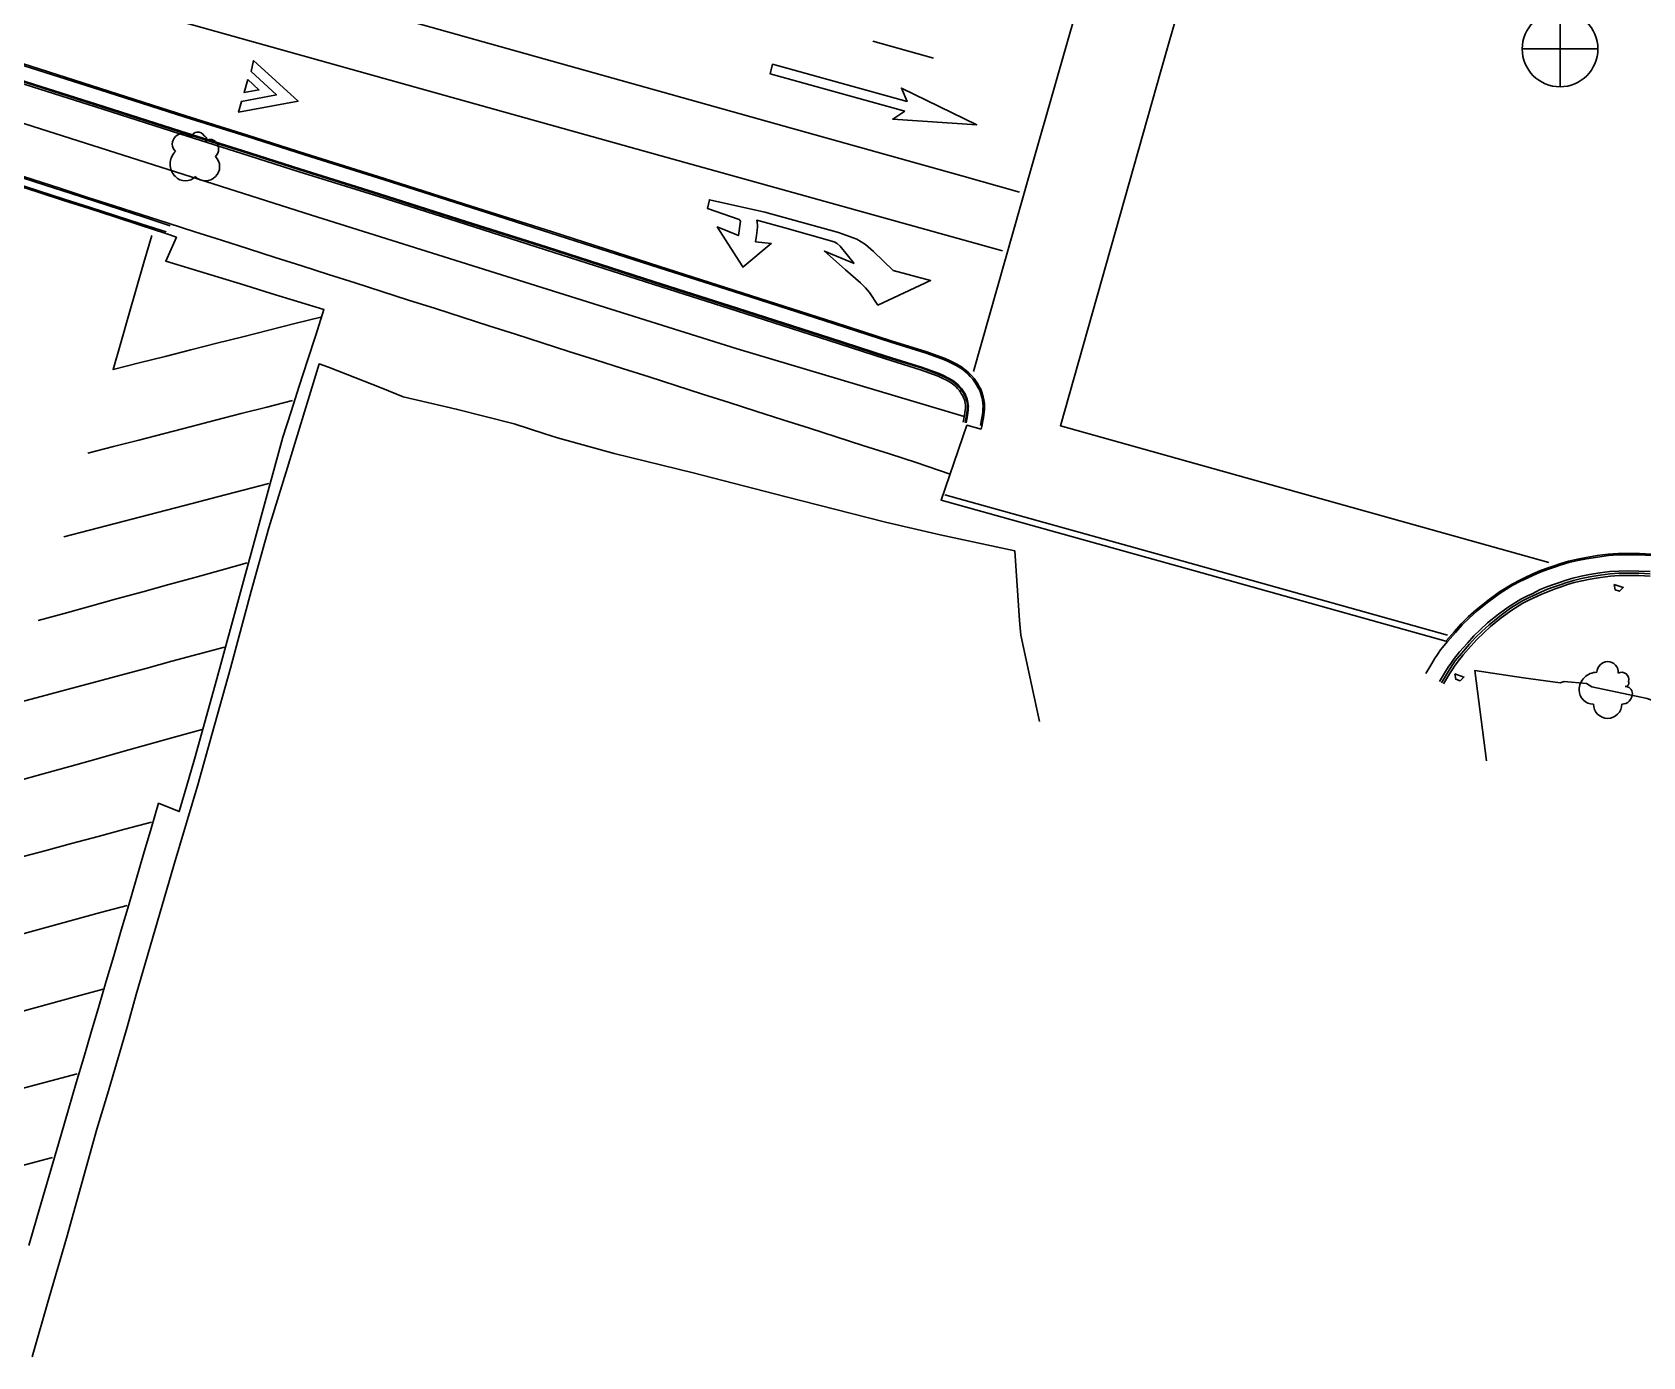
# Model space of a CAD drawing. Header units: metres. Extents: x 585772 to 587013, y 4140825 to 4141582.
# Drawn here: x 585880.2 to 585936.1, y 4140872.2 to 4140918.2 of the extents above; entities that cross this region are included whole.
import ezdxf

# ---------------------------------------------------------------- set-up
doc = ezdxf.new("R2010")
doc.units = ezdxf.units.M
doc.header["$MEASUREMENT"] = 0
for name, color, linetype, lineweight in [('BACK_OF_CURB', 5, 'Continuous', 30), ('BOTTOM_OF_CURB', 3, 'Continuous', 30), ('CONCRETE_BOTTOM', 9, 'Continuous', 30), ('CONCRETE_TOP', 204, 'Continuous', 30), ('FOOT_PATH', 2, 'Continuous', 30), ('GUTTER', 30, 'Continuous', 30), ('MANHOLE', 30, 'Continuous', 30), ('PAINT_STRIPE', 4, 'Continuous', 30), ('SHRUB', 14, 'Continuous', 30), ('SIGN_BOARD', 2, 'Continuous', 30), ('SINGLE_TREE', 3, 'Continuous', 30), ('TOP_OF_CURB', 1, 'Continuous', 30)]:
    doc.layers.add(name, color=color, linetype=linetype, lineweight=lineweight)
for name, color, linetype, lineweight, true_color in [('FENCE', 201, 'Continuous', 30, 0xe39cff), ('PARKING_PAINT_STRIPE', 254, 'Continuous', 30, 0xffbaf6), ('PAVED_PARKING', 191, 'Continuous', 30, 0xbaa8ff), ('PAVED_ROAD', 140, 'Continuous', 30, 0x38a9ff)]:
    doc.layers.add(name, color=color, linetype=linetype, lineweight=lineweight, true_color=true_color)

# ---------------------------------------------------------------- blocks, each defined once
blk = doc.blocks.new('SYM203')
at = {"color": 0, "linetype": 'ByBlock', "lineweight": -2}
blk.add_line((-0.5, 0), (0.5, 0), dxfattribs=at)
at = {"color": 0, "linetype": 'ByBlock', "lineweight": -2, "flags": 128}
blk.add_lwpolyline([(0, -0.5, 1), (0, 0.5, 1), (0, -0.5), (0, 0.5)], format="xyb", dxfattribs=at)
blk = doc.blocks.new('SYM203_1')
at = {"layer": 'MANHOLE', "xscale": 26.246667, "yscale": 26.246667, "zscale": 26.246667}
blk.add_blockref('SYM203', (0, 0), dxfattribs=at)
blk = doc.blocks.new('SYM004')
at = {"layer": 'MANHOLE', "xscale": 0.5, "yscale": 0.5, "zscale": 0.5}
blk.add_blockref('SYM203_1', (0, 0), dxfattribs=at)
blk = doc.blocks.new('SYM231')
at = {"layer": 'SHRUB'}
for centre, radius, start, end in [((-3.391965, -0.296476), 6.151557904322032, 89.999957, 180.000043), ((0.298974, 5.855085), 3.69093474259322, 89.999957, 180.000043), ((0.29898, 5.855085), 3.690934742593219, 354.734283, 90.000043), ((5.220229, 3.394459), 2.460623161728813, 342.885514, 120.419776), ((6.45054, 2.164144), 1.230311580864406, 269.999957, 24.295265), ((6.450541, -1.526791), 2.460623161728813, 359.999957, 90.000043), ((-4.622277, -0.296484), 4.921246323457626, 179.999957, 270.000043), ((0.298973, -5.217734), 4.921246323457627, 179.999957, 270.000043), ((0.298981, -5.217734), 4.921246323457626, 269.999957, 4.3e-05), ((5.22023, -1.526796), 3.690934742593219, 269.999957, 4.3e-05)]:
    blk.add_arc(centre, radius, start, end, dxfattribs=at)
blk = doc.blocks.new('SYM006')
at = {"layer": 'SHRUB', "xscale": 0.5, "yscale": 0.5, "zscale": 0.5}
blk.add_blockref('SYM231', (0, 0), dxfattribs=at)
blk = doc.blocks.new('SYM217')
at = {"layer": 'SINGLE_TREE'}
for centre, radius, start, end in [((-3.999321, 4.74055), 3.690934742593219, 134.999957, 225.000043), ((-3.999317, 4.740554), 3.690934742593219, 39.734283, 135.000043), ((1.220457, 6.480478), 2.460623161728812, 27.885514, 165.419776), ((2.960383, 6.480475), 1.230311580864406, 314.999957, 69.295265), ((5.570268, 3.870591), 2.460623161728812, 44.999957, 135.000043), ((4.70031, 3.000626), 3.690934742593219, 314.999957, 45.000043), ((-2.259399, -2.219148), 6.151557904322032, 134.999957, 225.000043), ((3.830349, -3.08911), 4.921246323457625, 314.999957, 45.000043), ((-3.129355, -3.089116), 4.921246323457625, 224.999957, 315.000043), ((3.830344, -3.089116), 4.921246323457627, 224.999957, 315.000043)]:
    blk.add_arc(centre, radius, start, end, dxfattribs=at)
blk = doc.blocks.new('SYM007')
at = {"layer": 'SINGLE_TREE', "xscale": 0.5, "yscale": 0.5, "zscale": 0.5}
blk.add_blockref('SYM217', (0, 0), dxfattribs=at)
blk = doc.blocks.new('SYM207')
at = {"layer": 'SIGN_BOARD'}
blk.add_3dface([(-1.322683, 1.213682), (-1.067804, -0.602562), (0.487143, -1.125157), (1.787212, 0.168493)], dxfattribs=at)
blk = doc.blocks.new('SYM008')
at = {"layer": 'SIGN_BOARD', "xscale": 0.5, "yscale": 0.5, "zscale": 0.5}
blk.add_blockref('SYM207', (0, 0), dxfattribs=at)

msp = doc.modelspace()

# ---------------------------------------------------------------- linework, layer by layer
at = {"layer": 'BACK_OF_CURB'}
for points in [[(585912.493562, 4140904.676829, -18.197), (585912.540379, 4140904.924321, -18.204), (585912.552732, 4140905.014128, -18.207), (585912.561907, 4140905.099241, -18.209), (585912.567686, 4140905.167792, -18.211), (585912.571095, 4140905.235291, -18.213), (585912.569756, 4140905.269462, -18.214), (585912.559768, 4140905.338642, -18.216), (585912.548392, 4140905.39327, -18.217), (585912.531802, 4140905.44838, -18.219), (585912.515341, 4140905.500531, -18.22), (585912.492799, 4140905.558015, -18.221), (585912.478382, 4140905.588375, -18.222), (585912.43885, 4140905.65561, -18.224), (585912.393659, 4140905.724659, -18.225), (585912.350949, 4140905.786033, -18.226), (585912.293508, 4140905.849011, -18.227), (585912.232945, 4140905.912025, -18.229), (585912.17976, 4140905.958524, -18.23), (585912.115499, 4140906.01142, -18.231), (585912.072725, 4140906.042202, -18.232), (585911.936338, 4140906.12309, -18.234), (585911.744914, 4140906.217179, -18.237), (585911.618813, 4140906.269727, -18.24), (585911.01307, 4140906.496194, -18.24871), (585909.793535, 4140906.874839, -18.259639), (585907.833857, 4140907.511012, -18.271572), (585904.627184, 4140908.539501, -18.294), (585901.764069, 4140909.450727, -18.313805), (585898.007526, 4140910.662529, -18.345337), (585895.223856, 4140911.547992, -18.371), (585892.21885, 4140912.505223, -18.400384), (585889.457093, 4140913.37088, -18.426116), (585887.466976, 4140914.006639, -18.44245), (585885.323905, 4140914.682087, -18.463), (585882.651802, 4140915.538455, -18.488), (585878.742875, 4140916.780664, -18.52231)], [(585929.157225, 4140895.592801, -18.037), (585929.365211, 4140895.941793, -18.057), (585929.452663, 4140896.08847, -18.066), (585929.534304, 4140896.210986, -18.074), (585929.624644, 4140896.344045, -18.082), (585929.834372, 4140896.599926, -18.101931), (585930.103951, 4140896.908585, -18.129798), (585930.320402, 4140897.152201, -18.156), (585930.535468, 4140897.358397, -18.179361), (585930.788336, 4140897.58879, -18.202114), (585931.156185, 4140897.884615, -18.228738), (585931.524159, 4140898.152249, -18.249777), (585931.910335, 4140898.39484, -18.26663), (585932.134994, 4140898.511893, -18.275467), (585932.289787, 4140898.581581, -18.278443), (585932.564433, 4140898.709806, -18.277102), (585932.790557, 4140898.804923, -18.273), (585933.022082, 4140898.892427, -18.267), (585933.230498, 4140898.962799, -18.257), (585933.457989, 4140899.041279, -18.251), (585933.683801, 4140899.112353, -18.248), (585933.957421, 4140899.173753, -18.248), (585934.242716, 4140899.231971, -18.251), (585934.594853, 4140899.28896, -18.257), (585934.940291, 4140899.332804, -18.267), (585935.241546, 4140899.353237, -18.276), (585935.554143, 4140899.355821, -18.285), (585935.928929, 4140899.353217, -18.294), (585936.316072, 4140899.335399, -18.301)]]:
    msp.add_polyline3d(points, dxfattribs=at)
at = {"layer": 'BOTTOM_OF_CURB'}
for points in [[(585878.773115, 4140916.875982, -18.67231), (585882.682205, 4140915.633722, -18.638), (585885.354195, 4140914.777389, -18.613), (585887.497222, 4140914.101956, -18.59245), (585889.487263, 4140913.466221, -18.576116), (585892.248981, 4140912.600575, -18.550384), (585895.254188, 4140911.643281, -18.521), (585898.038033, 4140910.757763, -18.495337), (585901.794583, 4140909.545957, -18.463805), (585904.657618, 4140908.634758, -18.444), (585907.864566, 4140907.60618, -18.421572), (585909.8238, 4140906.970151, -18.409639), (585911.045432, 4140906.590855, -18.39871), (585911.655568, 4140906.362746, -18.39), (585911.786242, 4140906.308292, -18.387), (585911.983973, 4140906.211103, -18.384), (585912.127542, 4140906.125955, -18.382), (585912.176545, 4140906.090692, -18.381), (585912.244461, 4140906.034786, -18.38), (585912.302034, 4140905.98445, -18.379), (585912.366512, 4140905.917364, -18.377), (585912.42927, 4140905.848557, -18.376), (585912.476553, 4140905.780611, -18.375), (585912.523837, 4140905.708364, -18.374), (585912.566822, 4140905.635257, -18.372), (585912.584626, 4140905.597765, -18.371), (585912.60968, 4140905.533873, -18.37), (585912.627365, 4140905.477845, -18.369), (585912.645403, 4140905.417923, -18.367), (585912.658299, 4140905.355997, -18.366), (585912.669475, 4140905.27859, -18.364), (585912.671194, 4140905.234726, -18.363), (585912.667473, 4140905.161068, -18.361), (585912.661456, 4140905.089681, -18.359), (585912.651999, 4140905.001953, -18.357), (585912.639103, 4140904.908204, -18.354), (585912.59182, 4140904.658242, -18.347)], [(585929.019782, 4140895.674712, -18.193), (585929.227776, 4140896.023717, -18.206), (585929.317292, 4140896.173855, -18.211), (585929.401542, 4140896.300287, -18.216), (585929.496324, 4140896.439889, -18.222), (585929.712216, 4140896.703289, -18.235), (585929.983891, 4140897.014348, -18.249644), (585930.205048, 4140897.263261, -18.259), (585930.426205, 4140897.475298, -18.269), (585930.684222, 4140897.710383, -18.278), (585931.058938, 4140898.011729, -18.293), (585931.434444, 4140898.284842, -18.305), (585931.830685, 4140898.533755, -18.317), (585932.06513, 4140898.655907, -18.324), (585932.2231, 4140898.727025, -18.328), (585932.50135, 4140898.866844, -18.335), (585932.738719, 4140898.963541, -18.343), (585932.972987, 4140899.049335, -18.35), (585933.178816, 4140899.114223, -18.36), (585933.407872, 4140899.193243, -18.367), (585933.642193, 4140899.266995, -18.374), (585933.923906, 4140899.330211, -18.379), (585934.213928, 4140899.389394, -18.387), (585934.571993, 4140899.447342, -18.402), (585934.924791, 4140899.49212, -18.412491), (585935.235465, 4140899.513192, -18.418845), (585935.554037, 4140899.515826, -18.421), (585935.933164, 4140899.513192, -18.42), (585936.326607, 4140899.495083, -18.419807)]]:
    msp.add_polyline3d(points, dxfattribs=at)
at = {"layer": 'CONCRETE_BOTTOM'}
msp.add_polyline3d([(585884.980473, 4140911.496489, -18.4), (585884.121809, 4140911.776587, -18.417), (585883.263144, 4140912.056685, -18.430434), (585882.404479, 4140912.336783, -18.440834), (585881.545814, 4140912.616881, -18.447744), (585880.68715, 4140912.896979, -18.451629), (585879.823197, 4140913.171307, -18.455)], dxfattribs=at)
at = {"layer": 'CONCRETE_TOP'}
msp.add_polyline3d([(585879.52396, 4140912.995022, -18.366), (585880.419619, 4140912.70924, -18.363), (585881.30489, 4140912.423009, -18.357), (585882.190161, 4140912.136778, -18.35475), (585883.075431, 4140911.850547, -18.35725), (585883.960702, 4140911.564316, -18.364), (585884.845973, 4140911.278085, -18.372)], dxfattribs=at)
at = {"layer": 'FENCE'}
for points in [[(585880.192614, 4140872.243841, -17.994485), (585880.789586, 4140874.303988, -17.979218), (585881.386559, 4140876.364135, -17.967957), (585882.443626, 4140880.140991, -17.946316), (585882.805329, 4140881.36049, -17.938197), (585883.48842, 4140883.687924, -17.914705), (585883.808623, 4140884.82217, -17.9), (585884.211328, 4140886.20975, -17.902), (585885.127023, 4140889.336941, -17.943), (585885.941302, 4140892.091936, -18.011131), (585886.440778, 4140893.868777, -18.051518), (585887.075146, 4140896.138662, -18.098223), (585887.798505, 4140898.815222, -18.149362), (585888.40259, 4140901.009785, -18.191), (585889.050364, 4140903.105264, -18.232385), (585890.156931, 4140906.698141, -18.31), (585890.474487, 4140906.59121, -18.31), (585892.298725, 4140905.867449, -18.302), (585893.061657, 4140905.559748, -18.299547), (585894.908189, 4140905.134952, -18.299), (585896.913591, 4140904.620035, -18.294585), (585897.985208, 4140904.27135, -18.29), (585898.420715, 4140904.133113, -18.288275), (585900.380576, 4140903.595775, -18.284688), (585903.129195, 4140902.91467, -18.280411), (585906.304379, 4140902.096141, -18.271543), (585909.799696, 4140901.210537, -18.257767), (585911.69509, 4140900.768362, -18.246504), (585914.278126, 4140900.211276, -18.22727), (585914.446867, 4140897.793582, -18.207199), (585914.492059, 4140897.288282, -18.200362), (585915.137069, 4140894.288932, -18.157)], [(585930.643714, 4140892.925181, -18.104), (585930.24072, 4140896.064476, -18.032), (585931.929426, 4140895.80833, -18.071), (585933.203921, 4140895.635004, -18.116317), (585933.338245, 4140895.681378, -18.119632), (585934.11669, 4140895.604058, -18.152919), (585934.299133, 4140895.489936, -18.159078), (585936.212176, 4140895.091324, -18.196709), (585939.065249, 4140893.955879, -18.252964), (585939.759931, 4140896.981582, -18.31477), (585940.8057, 4140896.766704, -18.322), (585943.195379, 4140896.120077, -18.336867), (585945.833048, 4140895.399575, -18.356), (585947.678587, 4140894.932169, -18.37)]]:
    msp.add_polyline3d(points, dxfattribs=at)
at = {"layer": 'FOOT_PATH'}
for points in [[(585809.025286, 4140938.70878, -18.315223), (585808.686996, 4140937.429783, -18.305286), (585810.852172, 4140936.866689, -18.328053), (585816.379588, 4140935.242917, -18.394279), (585818.274694, 4140934.662041, -18.417296), (585822.153612, 4140933.361121, -18.466511), (585829.080324, 4140931.259985, -18.559), (585833.310039, 4140929.879397, -18.608), (585842.184778, 4140927.109396, -18.68), (585848.012732, 4140925.209448, -18.655), (585852.391636, 4140923.797598, -18.622236), (585862.006147, 4140920.755942, -18.559463), (585870.221631, 4140918.147548, -18.507298), (585879.682543, 4140915.117615, -18.452666), (585889.889905, 4140911.862795, -18.392945), (585904.64993, 4140907.224992, -18.300933), (585912.53133, 4140904.876484, -18.202647)], [(585879.279946, 4140913.398063, -18.46), (585880.219301, 4140913.095759, -18.454), (585881.158655, 4140912.793455, -18.452), (585882.098009, 4140912.491151, -18.44525), (585883.037363, 4140912.188847, -18.434375), (585883.976717, 4140911.886542, -18.419), (585884.916071, 4140911.584238, -18.401728), (585885.84278, 4140911.287683, -18.389173), (585886.769489, 4140910.991128, -18.381), (585887.696198, 4140910.694573, -18.373), (585888.622907, 4140910.398019, -18.362), (585889.549616, 4140910.101464, -18.354), (585890.476325, 4140909.804909, -18.3445), (585891.403034, 4140909.508354, -18.338), (585892.329742, 4140909.211799, -18.33), (585893.256451, 4140908.915244, -18.3235), (585894.18316, 4140908.618689, -18.3155), (585895.109869, 4140908.322134, -18.309), (585896.036578, 4140908.025579, -18.302), (585896.963287, 4140907.729024, -18.29675), (585897.889996, 4140907.432469, -18.2905), (585898.816705, 4140907.135914, -18.286), (585899.743413, 4140906.839359, -18.283), (585900.670122, 4140906.542804, -18.27975), (585901.596831, 4140906.246249, -18.27875), (585902.52354, 4140905.949695, -18.27575), (585903.450249, 4140905.65314, -18.277), (585904.376958, 4140905.356585, -18.282), (585905.303667, 4140905.06003, -18.284), (585906.230376, 4140904.763475, -18.285), (585907.157084, 4140904.46692, -18.286), (585908.083793, 4140904.170365, -18.29), (585909.010502, 4140903.87381, -18.292), (585909.937211, 4140903.577255, -18.295), (585910.86392, 4140903.2807, -18.298), (585912.036151, 4140902.872002, -18.321808)]]:
    msp.add_polyline3d(points, dxfattribs=at)
at = {"layer": 'GUTTER'}
for points in [[(585878.927103, 4140917.361369, -18.637005), (585882.837024, 4140916.118844, -18.602), (585885.508439, 4140915.262696, -18.57945), (585887.65124, 4140914.587334, -18.564), (585889.640899, 4140913.951721, -18.549826), (585892.402416, 4140913.086139, -18.525), (585895.408648, 4140912.128517, -18.498), (585898.193381, 4140911.242716, -18.472), (585901.949969, 4140910.030899, -18.442), (585904.812597, 4140909.119829, -18.423), (585908.020944, 4140908.090803, -18.401), (585909.977921, 4140907.455507, -18.384633), (585911.210226, 4140907.072897, -18.372), (585911.842734, 4140906.836424, -18.363), (585911.996697, 4140906.772265, -18.36), (585912.226542, 4140906.659291, -18.357), (585912.40669, 4140906.552449, -18.355), (585912.487408, 4140906.494362, -18.353), (585912.573938, 4140906.423135, -18.351), (585912.653858, 4140906.353262, -18.35), (585912.738266, 4140906.265438, -18.348), (585912.828099, 4140906.166947, -18.346), (585912.898672, 4140906.065533, -18.345), (585912.956614, 4140905.977, -18.344), (585913.01718, 4140905.873993, -18.342), (585913.052231, 4140905.800182, -18.341), (585913.09008, 4140905.703661, -18.34), (585913.113998, 4140905.627886, -18.339), (585913.139412, 4140905.543462, -18.338), (585913.160047, 4140905.444373, -18.337), (585913.177271, 4140905.325073, -18.336), (585913.180925, 4140905.231847, -18.335), (585913.17562, 4140905.126825, -18.335), (585913.168385, 4140905.040998, -18.334), (585913.157493, 4140904.939955, -18.334), (585913.141836, 4140904.826131, -18.333), (585913.092174, 4140904.563594, -18.332)], [(585928.54141, 4140895.959803, -18.168), (585928.749431, 4140896.308854, -18.176), (585928.846129, 4140896.471037, -18.18), (585928.939462, 4140896.611099, -18.184), (585929.049706, 4140896.773476, -18.188), (585929.287048, 4140897.063046, -18.198), (585929.566017, 4140897.382457, -18.208), (585929.803556, 4140897.649807, -18.217), (585930.045917, 4140897.882173, -18.226), (585930.321855, 4140898.133586, -18.234), (585930.720466, 4140898.454149, -18.246), (585931.122194, 4140898.746333, -18.254), (585931.553464, 4140899.017251, -18.264), (585931.821967, 4140899.157149, -18.27), (585931.983668, 4140899.229946, -18.274), (585932.270927, 4140899.374292, -18.282), (585932.537856, 4140899.483032, -18.293), (585932.793424, 4140899.576626, -18.301), (585933.004261, 4140899.643093, -18.304), (585933.233439, 4140899.722155, -18.311), (585933.497376, 4140899.805228, -18.32), (585933.807257, 4140899.874765, -18.331), (585934.113731, 4140899.937305, -18.343), (585934.492427, 4140899.998592, -18.358), (585934.870844, 4140900.046621, -18.372), (585935.214302, 4140900.069917, -18.384), (585935.553669, 4140900.072723, -18.394), (585935.947906, 4140900.069984, -18.404), (585936.363275, 4140900.050866, -18.413)]]:
    msp.add_polyline3d(points, dxfattribs=at)
at = {"layer": 'PAINT_STRIPE', "extrusion": (0.0171884719387428, -0.004771927797884, 0.9998408799091498), "elevation": -9707.608781, "flags": 128}
msp.add_lwpolyline([(4146741.320868, 543077.320675), (4146741.320868, 543075.134402)], dxfattribs=at)
at = {"layer": 'PAINT_STRIPE', "extrusion": (-0.2696522415161484, -0.962957770955864, 1.0152035312e-06), "elevation": -4145506.361394, "flags": 128}
msp.add_lwpolyline([(-552395.175632, -14.091467), (-552386.12463, -14.040055), (-552377.073627, -13.989467)], dxfattribs=at)
at = {"layer": 'PAINT_STRIPE'}
for points in [[(585811.142451, 4140941.61939, -18.466), (585817.924361, 4140939.711093, -18.542), (585824.706272, 4140937.802795, -18.629), (585832.175348, 4140935.703077, -18.673), (585839.644425, 4140933.603359, -18.718), (585846.356396, 4140931.728372, -18.707), (585853.068367, 4140929.853385, -18.672), (585862.420225, 4140927.232424, -18.612606), (585871.772083, 4140924.611464, -18.554361), (585879.164372, 4140922.536324, -18.509533), (585886.448674, 4140920.500508, -18.462372), (585893.732976, 4140918.464693, -18.414), (585906.279055, 4140914.953333, -18.344), (585912.448426, 4140913.221601, -18.389), (585914.441435, 4140912.660394, -18.409)], [(585913.859097, 4140910.626164, -18.378), (585901.970732, 4140913.929448, -18.384), (585893.197288, 4140916.384656, -18.455), (585884.423845, 4140918.839863, -18.516465), (585875.828337, 4140921.244601, -18.574683), (585867.232829, 4140923.649338, -18.629097), (585858.711294, 4140926.032321, -18.681451), (585850.189758, 4140928.415304, -18.738), (585841.668222, 4140930.798286, -18.793), (585833.146687, 4140933.181269, -18.736), (585824.625151, 4140935.564252, -18.648), (585817.558816, 4140937.553306, -18.550162), (585810.492481, 4140939.54236, -18.454)], [(585921.371705, 4140936.206581, -18.711), (585919.044638, 4140928.122118, -18.547), (585916.717571, 4140920.037655, -18.462), (585914.785357, 4140913.23722, -18.405162), (585912.853142, 4140906.436785, -18.347)], [(585924.628473, 4140935.348052, -18.688), (585921.994956, 4140926.126218, -18.579347), (585919.361439, 4140916.904384, -18.466309), (585915.86705, 4140904.552738, -18.31), (585924.33399, 4140902.178124, -18.253), (585932.80093, 4140899.803511, -18.314)], [(585908.707447, 4140910.180267, -18.367), (585907.679987, 4140910.61817, -18.369), (585907.987575, 4140910.343205, -18.368), (585908.407017, 4140909.964403, -18.369), (585908.930538, 4140909.5144, -18.366), (585909.107925, 4140909.336934, -18.366), (585909.236933, 4140909.175602, -18.367), (585909.535266, 4140908.740004, -18.368952), (585911.361543, 4140909.5991, -18.366), (585910.063394, 4140909.945965, -18.365), (585909.386603, 4140910.599362, -18.364), (585909.104397, 4140910.849427, -18.364), (585908.806065, 4140911.026893, -18.364), (585908.164478, 4140911.25852, -18.364), (585905.613968, 4140911.971265, -18.374295), (585903.689207, 4140912.398796, -18.384312), (585903.620095, 4140912.094569, -18.384273), (585904.71638, 4140911.708811, -18.378), (585904.744024, 4140911.685764, -18.377), (585904.762454, 4140911.648888, -18.378), (585904.694494, 4140911.155671, -18.381885), (585903.960758, 4140911.454136, -18.386), (585904.823503, 4140910.098943, -18.396), (585904.845717, 4140910.061573, -18.396), (585905.836695, 4140910.881876, -18.378), (585905.293016, 4140910.93719, -18.38), (585905.325268, 4140911.158446, -18.378), (585905.348305, 4140911.338217, -18.376), (585905.362128, 4140911.458064, -18.375), (585905.362128, 4140911.522597, -18.374), (585905.329875, 4140911.688539, -18.373), (585906.305502, 4140911.428102, -18.37), (585908.01285, 4140910.931263, -18.366), (585908.117504, 4140910.875291, -18.366), (585908.223476, 4140910.783101, -18.366), (585908.706867, 4140910.180515, -18.368)]]:
    msp.add_polyline3d(points, dxfattribs=at)
for points in [[(585887.788732, 4140916.844641, -18.482521), (585888.670729, 4140916.036003, -18.419), (585887.456996, 4140915.812113, -18.521), (585887.354809, 4140915.433969, -18.531), (585889.423553, 4140915.816558, -18.453), (585887.875204, 4140917.226818, -18.486)], [(585910.467364, 4140915.474239, -18.357), (585910.046112, 4140915.197669, -18.357), (585912.964272, 4140915.000613, -18.357613), (585910.348558, 4140916.270201, -18.357), (585910.548653, 4140915.809251, -18.362), (585905.881309, 4140917.102217, -18.321078), (585905.794425, 4140916.770991, -18.321113)]]:
    msp.add_polyline3d(points, close=True, dxfattribs=at)
msp.add_3dface([(585887.683419, 4140916.570705, -18.496065), (585887.549145, 4140916.115023, -18.496768), (585888.059913, 4140916.209847, -18.495419)], dxfattribs=at)
at = {"layer": 'PARKING_PAINT_STRIPE', "extrusion": (0.2503488472673686, -0.9681556975362482, 1.47321819e-08), "elevation": -3862364.497613, "flags": 128}
msp.add_lwpolyline([(1603902.890125, -18.222099), (1603901.973989, -18.212099), (1603901.057852, -18.204349), (1603900.141716, -18.199099), (1603899.225579, -18.195099), (1603898.309443, -18.189599), (1603897.393306, -18.181099), (1603896.47717, -18.170099), (1603895.561034, -18.159099)], dxfattribs=at)
at = {"layer": 'PARKING_PAINT_STRIPE', "extrusion": (0.2522747102099736, -0.9676556570332612, 3.81160937e-08), "elevation": -3859162.954475, "flags": 128}
msp.add_lwpolyline([(1611575.877984, -18.012904), (1611576.796132, -18.020904), (1611577.714279, -18.030904), (1611578.632426, -18.038904), (1611579.550573, -18.046904), (1611580.468721, -18.054904), (1611581.386868, -18.062904), (1611582.305015, -18.067904), (1611583.223162, -18.072904)], dxfattribs=at)
at = {"layer": 'PARKING_PAINT_STRIPE', "extrusion": (-0.265831938844503, 0.9640193879223437, 4.61850366e-08), "elevation": 3836160.03282, "flags": 128}
msp.add_lwpolyline([(-1665590.478358, -18.349173), (-1665589.538508, -18.345173), (-1665588.598659, -18.339173), (-1665587.658809, -18.333173), (-1665586.71896, -18.328173), (-1665585.779111, -18.324173), (-1665584.839261, -18.316173), (-1665583.899412, -18.303173), (-1665582.959562, -18.290173)], dxfattribs=at)
at = {"layer": 'PARKING_PAINT_STRIPE', "extrusion": (-0.2589428497071549, 0.9658926444411571, 7.86005134e-08), "elevation": 3847950.610365, "flags": 128}
msp.add_lwpolyline([(-1638151.92368, -18.342451), (-1638152.864114, -18.353451), (-1638153.804547, -18.367451), (-1638154.744981, -18.382451), (-1638155.685414, -18.392451), (-1638156.625848, -18.403451), (-1638157.566281, -18.413451), (-1638158.506714, -18.421451), (-1638159.447148, -18.427451)], dxfattribs=at)
at = {"layer": 'PARKING_PAINT_STRIPE', "extrusion": (-0.2692162788859908, 0.9630797449758652, 5.06963965e-08), "elevation": 3830281.078493, "flags": 128}
msp.add_lwpolyline([(-1679051.10451, -18.238181), (-1679050.151477, -18.233181), (-1679049.198444, -18.226181), (-1679048.245411, -18.219181), (-1679047.292378, -18.211181), (-1679046.339345, -18.201181), (-1679045.386313, -18.188181), (-1679044.43328, -18.177181), (-1679043.480247, -18.169181)], dxfattribs=at)
at = {"layer": 'PARKING_PAINT_STRIPE', "extrusion": (0.2592629681684001, -0.9658067681148796, 4.60360887e-08), "elevation": -3847402.249114, "flags": 128}
msp.add_lwpolyline([(1639423.999384, -17.756881), (1639424.956055, -17.757131), (1639425.912726, -17.759881), (1639426.869397, -17.765881), (1639427.826068, -17.771881), (1639428.78274, -17.778881), (1639429.739411, -17.787881), (1639430.696082, -17.794881)], dxfattribs=at)
at = {"layer": 'PARKING_PAINT_STRIPE', "extrusion": (-0.263782838485006, 0.964582092991981, 5.07855612e-08), "elevation": 3839680.317304, "flags": 128}
msp.add_lwpolyline([(-1657427.892813, -18.107), (-1657426.93508, -18.107), (-1657425.977346, -18.11), (-1657425.019613, -18.114), (-1657424.061879, -18.114), (-1657423.104146, -18.114), (-1657422.146412, -18.116), (-1657421.188679, -18.122)], dxfattribs=at)
at = {"layer": 'PARKING_PAINT_STRIPE', "extrusion": (-0.2638429371421977, 0.9645656558887933, 1.67123567e-08), "elevation": 3839574.451856, "flags": 128}
msp.add_lwpolyline([(-1657665.549005, -17.970168), (-1657664.587032, -17.975168), (-1657663.62506, -17.980168), (-1657662.663087, -17.985168), (-1657661.701114, -17.989168), (-1657660.739141, -17.995168), (-1657659.777169, -18.004168), (-1657658.815196, -18.012168)], dxfattribs=at)
at = {"layer": 'PARKING_PAINT_STRIPE', "extrusion": (-0.2605661297783432, 0.9654560021110523, 2.822089897e-07), "elevation": 3845178.503424, "flags": 128}
msp.add_lwpolyline([(-1644616.675159, -19.011144), (-1644615.727966, -19.016144), (-1644614.780773, -19.021144), (-1644613.833581, -19.025144), (-1644612.886388, -19.029144), (-1644611.939195, -19.034144), (-1644610.992003, -19.040144), (-1644610.04481, -19.045144)], dxfattribs=at)
at = {"layer": 'PARKING_PAINT_STRIPE', "extrusion": (-0.2593211547895799, 0.9657911465107757, 2.06921591e-08), "elevation": 3847293.11651, "flags": 128}
msp.add_lwpolyline([(-1639656.15483, -18.023609), (-1639655.213248, -18.028609), (-1639654.271667, -18.034609), (-1639653.330085, -18.039609), (-1639652.388504, -18.043609), (-1639651.446923, -18.049609), (-1639650.505341, -18.058609), (-1639649.56376, -18.067609)], dxfattribs=at)
at = {"layer": 'PARKING_PAINT_STRIPE'}
msp.add_polyline3d([(585884.343301, 4140911.153474, -18.38), (585884.075913, 4140910.223785, -18.357513), (585883.808524, 4140909.294096, -18.338622), (585883.541136, 4140908.364406, -18.324002), (585883.273748, 4140907.434717, -18.313706), (585883.006359, 4140906.505028, -18.307543), (585883.906246, 4140906.732756, -18.303013), (585884.806133, 4140906.960483, -18.302543), (585885.706021, 4140907.188211, -18.306), (585886.605908, 4140907.415939, -18.314), (585887.505795, 4140907.643667, -18.323), (585888.405682, 4140907.871395, -18.33), (585889.305569, 4140908.099123, -18.34), (585890.205456, 4140908.32685, -18.351)], dxfattribs=at)
at = {"layer": 'PAVED_PARKING'}
msp.add_polyline3d([(585880.081293, 4140876.111147, -17.964), (585880.358677, 4140877.062653, -17.956), (585880.63606, 4140878.01416, -17.953), (585880.913444, 4140878.965667, -17.947), (585881.190827, 4140879.917173, -17.943), (585881.468211, 4140880.86868, -17.938), (585881.727801, 4140881.75096, -17.93), (585881.987391, 4140882.633241, -17.92), (585882.246981, 4140883.515521, -17.915), (585882.506571, 4140884.397802, -17.91), (585882.766161, 4140885.280083, -17.909461), (585883.025751, 4140886.162363, -17.912396), (585883.285341, 4140887.044644, -17.915981), (585883.544931, 4140887.926925, -17.923253), (585883.804521, 4140888.809205, -17.934837), (585884.064111, 4140889.691486, -17.951), (585884.323701, 4140890.573766, -17.968), (585884.583291, 4140891.456047, -17.98138), (585885.29698, 4140891.163592, -17.988156), (585885.564235, 4140892.072471, -18.002608), (585885.83149, 4140892.98135, -18.021721), (585886.597681, 4140895.769645, -18.080203), (585888.894488, 4140904.162938, -18.248704), (585889.17909, 4140905.04809, -18.268), (585889.463692, 4140905.933242, -18.289), (585889.748294, 4140906.818394, -18.309494), (585890.032896, 4140907.703546, -18.326515), (585890.317498, 4140908.588698, -18.340069), (585889.402558, 4140908.868843, -18.3507), (585888.487619, 4140909.148988, -18.358), (585887.572679, 4140909.429134, -18.361), (585886.65774, 4140909.709279, -18.361), (585885.7428, 4140909.989425, -18.36453), (585884.827861, 4140910.26957, -18.372378), (585885.201122, 4140911.096099, -18.383043), (585884.83059, 4140911.23051, -18.383), (585883.945338, 4140911.516735, -18.375), (585883.060086, 4140911.80296, -18.370047), (585882.174833, 4140912.089185, -18.367687), (585881.289581, 4140912.37541, -18.37), (585880.404329, 4140912.661636, -18.376), (585879.508683, 4140912.947413, -18.379)], dxfattribs=at)
at = {"layer": 'PAVED_ROAD'}
msp.add_polyline3d([(585936.36647, 4140900.099301, -18.413), (585935.949191, 4140900.118507, -18.404), (585935.553637, 4140900.121255, -18.393), (585935.212457, 4140900.118434, -18.383), (585934.866142, 4140900.094944, -18.37), (585934.485493, 4140900.046631, -18.357), (585934.104999, 4140899.985053, -18.342), (585933.797092, 4140899.922221, -18.33), (585933.484755, 4140899.852133, -18.319), (585933.218237, 4140899.768247, -18.31), (585932.98905, 4140899.689182, -18.302), (585932.777776, 4140899.622577, -18.295), (585932.520352, 4140899.528304, -18.288), (585932.250846, 4140899.418514, -18.282), (585931.962802, 4140899.273774, -18.275), (585931.800776, 4140899.20083, -18.272), (585931.529305, 4140899.059386, -18.267), (585931.094982, 4140898.786551, -18.259), (585930.690969, 4140898.492704, -18.25), (585930.290276, 4140898.170467, -18.237), (585930.012776, 4140897.917631, -18.228), (585929.768568, 4140897.683494, -18.218), (585929.529601, 4140897.414537, -18.207), (585929.249996, 4140897.094398, -18.192), (585929.244507, 4140897.088223, -18.191), (585929.239018, 4140897.082048, -18.191), (585920.482731, 4140899.528724, -18.251406), (585911.726443, 4140901.9754, -18.316294), (585912.622448, 4140904.569325, -18.322), (585913.113964, 4140904.440259, -18.321), (585913.144588, 4140904.584239, -18.322), (585913.175213, 4140904.72822, -18.324), (585913.19218, 4140904.817913, -18.325), (585913.208113, 4140904.933747, -18.326), (585913.219149, 4140905.036123, -18.327), (585913.226506, 4140905.123395, -18.328), (585913.23197, 4140905.231559, -18.329), (585913.228122, 4140905.329727, -18.33), (585913.210292, 4140905.453223, -18.329), (585913.188882, 4140905.556033, -18.33), (585913.162729, 4140905.642911, -18.331), (585913.138187, 4140905.720664, -18.332), (585913.099057, 4140905.820452, -18.334), (585913.062278, 4140905.8979, -18.335), (585912.999952, 4140906.003902, -18.337), (585912.940943, 4140906.094066, -18.338), (585912.868038, 4140906.198831, -18.34), (585912.775493, 4140906.300294, -18.343), (585912.689089, 4140906.390194, -18.344), (585912.606931, 4140906.462025, -18.346), (585912.518538, 4140906.534786, -18.347), (585912.434643, 4140906.595158, -18.348), (585912.250833, 4140906.704172, -18.35), (585912.017772, 4140906.818727, -18.352), (585911.861477, 4140906.883858, -18.355), (585911.226729, 4140907.121168, -18.362), (585909.993355, 4140907.50411, -18.372), (585908.036604, 4140908.139333, -18.387324), (585904.828117, 4140909.168404, -18.409338), (585901.96553, 4140910.079461, -18.43), (585898.208938, 4140911.29128, -18.461), (585895.424116, 4140912.177109, -18.484), (585892.41778, 4140913.134763, -18.509236), (585889.656284, 4140914.000339, -18.530455), (585887.666664, 4140914.63594, -18.547), (585885.523885, 4140915.311294, -18.565), (585882.852528, 4140916.167424, -18.586776), (585878.942524, 4140917.409975, -18.619991)], dxfattribs=at)
at = {"layer": 'TOP_OF_CURB'}
for points in [[(585912.560874, 4140904.664096, -18.197), (585912.608011, 4140904.91328, -18.204), (585912.620735, 4140905.005787, -18.207), (585912.630103, 4140905.092692, -18.209), (585912.636046, 4140905.163186, -18.211), (585912.639669, 4140905.234904, -18.213), (585912.638069, 4140905.275715, -18.214), (585912.627267, 4140905.350532, -18.216), (585912.61485, 4140905.410159, -18.217), (585912.597268, 4140905.468565, -18.219), (585912.579968, 4140905.523372, -18.22), (585912.555706, 4140905.585246, -18.221), (585912.538968, 4140905.620492, -18.222), (585912.49707, 4140905.69175, -18.224), (585912.450446, 4140905.762989, -18.225), (585912.404603, 4140905.828866, -18.226), (585912.34352, 4140905.895837, -18.227), (585912.280275, 4140905.96164, -18.229), (585912.224084, 4140906.010768, -18.23), (585912.157319, 4140906.065726, -18.231), (585912.110278, 4140906.099577, -18.232), (585911.96897, 4140906.183384, -18.234), (585911.773226, 4140906.279597, -18.237), (585911.643992, 4140906.333451, -18.24), (585911.03524, 4140906.561042, -18.24871), (585909.814268, 4140906.940133, -18.259639), (585907.854894, 4140907.576208, -18.271572), (585904.648033, 4140908.604757, -18.294), (585901.784973, 4140909.515965, -18.313805), (585898.028425, 4140910.727769, -18.345337), (585895.244635, 4140911.61327, -18.371), (585892.239491, 4140912.570545, -18.400384), (585889.477761, 4140913.436194, -18.426116), (585887.487696, 4140914.071937, -18.44245), (585885.344655, 4140914.747374, -18.463), (585882.672629, 4140915.603718, -18.488), (585878.763591, 4140916.845962, -18.52231)], [(585929.088504, 4140895.633756, -18.037), (585929.296493, 4140895.982755, -18.057), (585929.384978, 4140896.131162, -18.066), (585929.467923, 4140896.255636, -18.074), (585929.560484, 4140896.391967, -18.082), (585929.773294, 4140896.651607, -18.101931), (585930.043921, 4140896.961467, -18.129798), (585930.262725, 4140897.207731, -18.156), (585930.480837, 4140897.416848, -18.179361), (585930.736279, 4140897.649587, -18.202114), (585931.107561, 4140897.948172, -18.228738), (585931.479302, 4140898.218545, -18.249777), (585931.87051, 4140898.464297, -18.26663), (585932.100062, 4140898.5839, -18.275467), (585932.256443, 4140898.654303, -18.278443), (585932.53199, 4140898.782948, -18.277102), (585932.760896, 4140898.879236, -18.273), (585932.995136, 4140898.967766, -18.267), (585933.204657, 4140899.038511, -18.257), (585933.43293, 4140899.117261, -18.251), (585933.662997, 4140899.189674, -18.248), (585933.940663, 4140899.251982, -18.248), (585934.228322, 4140899.310682, -18.251), (585934.583423, 4140899.368151, -18.257), (585934.932541, 4140899.412462, -18.267), (585935.238505, 4140899.433214, -18.276), (585935.55409, 4140899.435824, -18.285), (585935.931046, 4140899.433205, -18.294), (585936.32134, 4140899.415241, -18.301)]]:
    msp.add_polyline3d(points, dxfattribs=at)

# ---------------------------------------------------------------- block references
at = {"layer": 'MANHOLE', "xscale": 0.2, "yscale": 0.2, "zscale": 0.2}
msp.add_blockref('SYM004', (585933.196, 4140917.63, -18.432), dxfattribs=at)
at = {"layer": 'SHRUB', "xscale": 0.2, "yscale": 0.2, "zscale": 0.2}
msp.add_blockref('SYM006', (585934.8146, 4140895.413, -18.1024), dxfattribs=at)
at = {"layer": 'SIGN_BOARD', "xscale": 0.2, "yscale": 0.2, "zscale": 0.2}
for p in [(585935.2102, 4140898.9249, -18.2506), (585929.6825, 4140895.818, -18.0551)]:
    msp.add_blockref('SYM008', p, dxfattribs=at)
at = {"layer": 'SINGLE_TREE', "xscale": 0.2, "yscale": 0.2, "zscale": 0.2}
msp.add_blockref('SYM007', (585885.8241, 4140913.8553, -18.3874), dxfattribs=at)

doc.saveas('drawing.dxf')
